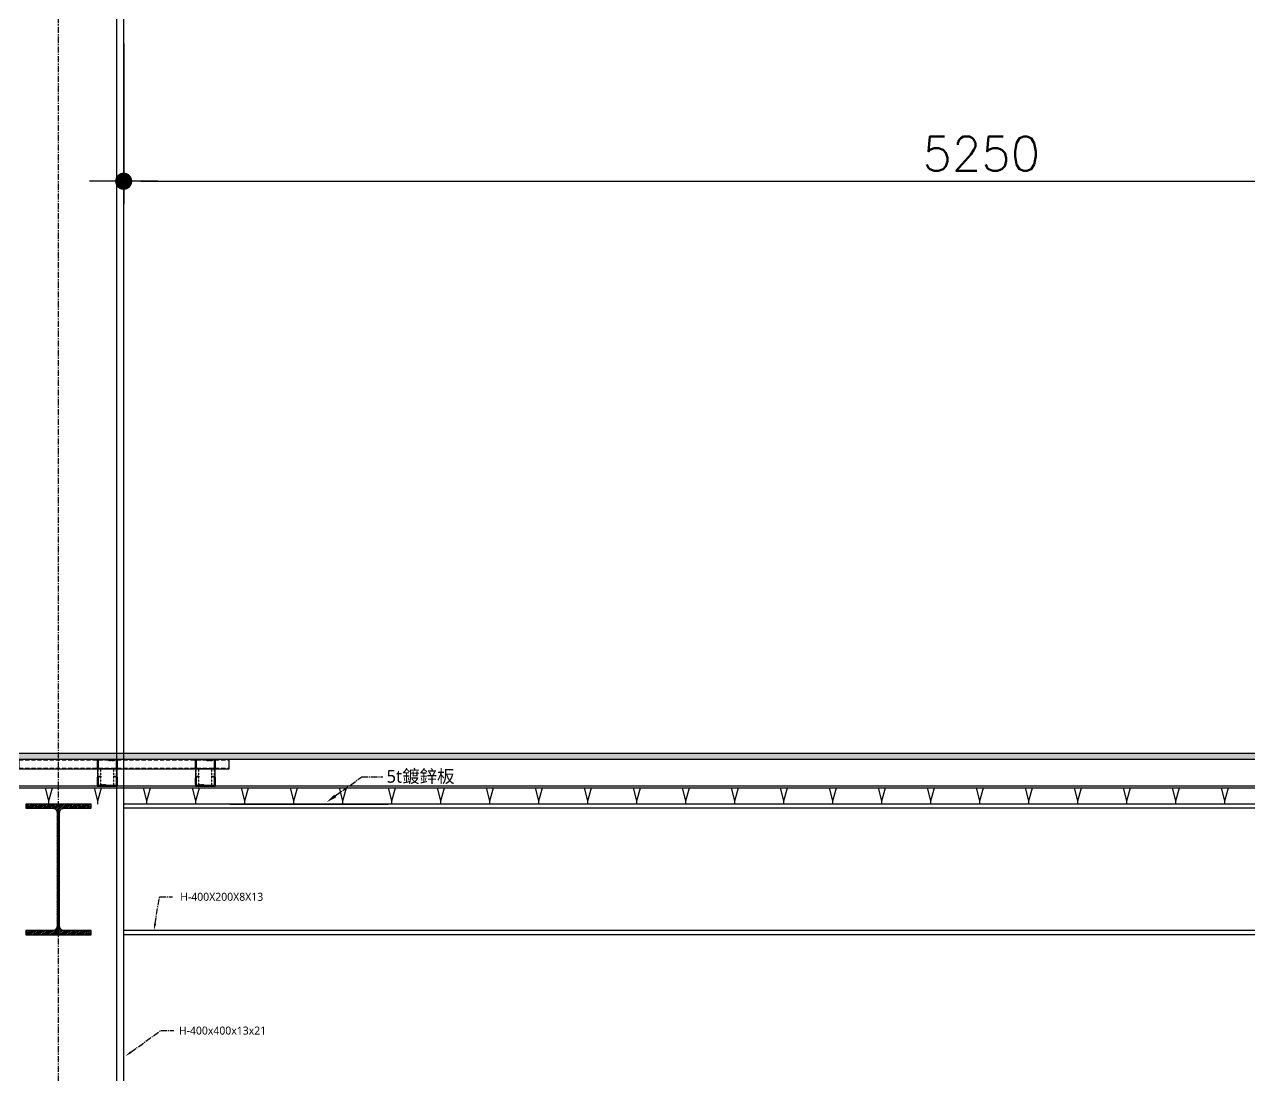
# Model space of a CAD drawing. Extents: x -3378 to 102197, y -3799 to 48702.
# Drawn here: x 59248 to 62997, y 28112 to 31329 of the extents above; entities that cross this region are included whole.
import ezdxf
from ezdxf import colors
from ezdxf.entities.mleader import LeaderData, LeaderLine
from ezdxf.math import Vec2, Vec3

# ---------------------------------------------------------------- set-up
doc = ezdxf.new("R2010")
doc.units = 0
for name, pattern in [('CENTER', [2, 1.25, -0.25, 0.25, -0.25]), ('CENTER2', [28.575, 19.05, -3.175, 3.175, -3.175]), ('HIDDEN', [0.375, 0.25, -0.125]), ('Hidden 1_16_', [0.023813, 0.015875, -0.007938])]:
    doc.linetypes.add(name, pattern=pattern)
for name, color, linetype in [('##-鐵件', 1, 'Continuous'), ('GM_ANNO_DIMS', 4, 'Continuous'), ('GM_STEL_PRIM', 3, 'Continuous'), ('STRUCTURAL', 3, 'Continuous'), ('中心線 CENTER', 6, 'CENTER'), ('結構體 STRUCTURAL', 154, 'Continuous'), ('螺絲、螺栓', 4, 'Continuous'), ('視覺模型鋁擠型暫替', 4, 'Continuous'), ('鐵件', 6, 'Continuous')]:
    doc.layers.add(name, color=color, linetype=linetype)
doc.layers.add('#不列印', color=250, linetype='Continuous', plot=False)
doc.layers.add('不顯示', color=254, linetype='Continuous', plot=False)
doc.styles.add('C1', font='simplex', dxfattribs={"bigfont": 'CHINESET'})
doc.styles.add('MSCHESE', font='')
doc.styles.add('romans', font='romans.shx', dxfattribs={"width": 0.5, "bigfont": ' chineset.shx'})
doc.styles.get('MSCHESE').set_extended_font_data('Microsoft JhengHei')
doc.dimstyles.new('DIMDD', dxfattribs={"dimscale": 100, "dimtxt": 0.25, "dimasz": 0.15, "dimexe": 0.2, "dimexo": 0, "dimgap": 0.09, "dimtad": 1, "dimdec": 1, "dimdsep": 46, "dimtxsty": 'C1', "dimblk1": 'DOT', "dimblk2": 'DOT', "dimsah": 1, "dimcen": 0.5, "dimazin": 0, "dimtfac": 1, "dimtdec": 1, "dimtix": 1, "dimtmove": 1, "dimatfit": 3, "dimldrblk": 'SLASH', "dimfxl": 10, "dimtolj": 1, "dimarcsym": 0})

# ---------------------------------------------------------------- blocks, each defined once
blk = doc.blocks.new('DOT')
blk.add_line((-2, 0), (2, 0))
at = {"const_width": 0.5}
blk.add_lwpolyline([(-0.25, 0, 1), (0.25, 0, 1)], format="xyb", close=True, dxfattribs=at)
blk = doc.blocks.new('*D809')
at = {"layer": 'Defpoints', "color": 0, "ltscale": 10, "transparency": 16777216}
for p in [(59551.1, 31270.6), (64801.1, 31270.6), (64801.1, 30849.1)]:
    blk.add_point(p, dxfattribs=at)
at = {"layer": '不顯示', "color": 0, "lineweight": -2, "ltscale": 10, "transparency": 16777216}
for p, q in [((59551.1, 31270.6), (59551.1, 30779.1)), ((64801.1, 31270.6), (64801.1, 30779.1)), ((59603.6, 30849.1), (64748.6, 30849.1))]:
    blk.add_line(p, q, dxfattribs=at)
at = {"layer": '不顯示', "color": 0, "lineweight": -2, "ltscale": 10, "transparency": 16777216, "xscale": 52.5, "yscale": 52.5, "zscale": 52.5, "rotation": 180}
blk.add_blockref('DOT', (59551.1, 30849.1), dxfattribs=at)
at = {"layer": '不顯示', "color": 0, "lineweight": -2, "ltscale": 10, "transparency": 16777216, "xscale": 52.5, "yscale": 52.5, "zscale": 52.5}
blk.add_blockref('DOT', (64801.1, 30849.1), dxfattribs=at)
at = {"layer": '不顯示', "color": 2, "ltscale": 10, "transparency": 16777216, "insert": (62176.1, 30933.1), "char_height": 105, "attachment_point": 5, "style": 'C1'}
blk.add_mtext('\\A1;5250', dxfattribs=at)
blk = doc.blocks.new('_Dot')
at = {"color": 0, "linetype": 'ByBlock', "lineweight": -2}
blk.add_line((-0.5, 0), (-1, 0), dxfattribs=at)
at = {"color": 0, "linetype": 'ByBlock', "const_width": 0.5}
blk.add_lwpolyline([(-0.25, 0, 1), (0.25, 0, 1)], format="xyb", close=True, dxfattribs=at)
blk = doc.blocks.new('SLASH')
at = {"color": 0}
blk.add_line((-1, 0), (1, 0), dxfattribs=at)
at = {"color": 3, "linetype": 'Continuous'}
blk.add_line((-0.5, -0.5), (0.5, 0.5), dxfattribs=at)
blk = doc.blocks.new('H-400x200x8x13')
at = {"layer": '視覺模型鋁擠型暫替', "linetype": 'Continuous'}
h = blk.add_hatch(dxfattribs=at)
h.set_pattern_fill('ANSI31', color=1, scale=30, angle=180)
h.set_pattern_definition([(225, (85874.229, 995633.081), (2.65165043, -2.65165043), [])])
h.paths.add_polyline_path([(300, -400), (300, -387), (217, -387, -0.414214), (204, -374), (204, -26, -0.414214), (217, -13), (300, -13), (300, 0), (100, 0), (100, -13), (183, -13, -0.414214), (196, -26), (196, -374, -0.414214), (183, -387), (100, -387), (100, -400)])
blk.add_lwpolyline([(100, -13), (183, -13, -0.414214), (196, -26), (196, -374, -0.414214), (183, -387), (100, -387), (100, -400), (300, -400), (300, -387), (217, -387, -0.414214), (204, -374), (204, -26, -0.414214), (217, -13), (300, -13), (300, 0), (100, 0)], format="xyb", close=True, dxfattribs=at)
blk = doc.blocks.new('St-LC-60x30x10x2_3')
at = {"layer": 'STRUCTURAL', "color": 0, "linetype": 'ByBlock', "lineweight": -2}
blk.add_lwpolyline([(14.8, 38.4), (14.8, 36.1), (9.4, 36.1, 0.414214), (7.1, 33.8), (7.1, 13, 0.414214), (9.4, 10.7), (60.2, 10.7, 0.414214), (62.5, 13), (62.5, 33.8, 0.414214), (60.2, 36.1), (54.8, 36.1), (54.8, 38.4), (60.2, 38.4, -0.414214), (64.8, 33.8), (64.8, 13, -0.414214), (60.2, 8.4), (9.4, 8.4, -0.414214), (4.8, 13), (4.8, 33.8, -0.414214), (9.4, 38.4)], format="xyb", close=True, dxfattribs=at)
at = {"layer": 'Defpoints', "color": 0, "linetype": 'ByBlock', "lineweight": -2, "style": 'romans', "width": 0.6}
blk.add_text('LC-60x30x10x2.3', height=2, rotation=360, dxfattribs=at).set_placement((12.6, 11.4))
blk = doc.blocks.new('*U718')
at = {"layer": '##-鐵件', "color": 1}
blk.add_lwpolyline([(1542.3, 30), (1489.8, 30), (1489.8, -30), (1542.3, -30)], close=True, dxfattribs=at)
at = {"color": 251, "linetype": 'Hidden 1_16_', "ltscale": 5}
for p, q in [((1542.3, 27.7), (1489.8, 27.7)), ((1542.3, 20), (1489.8, 20)), ((1542.3, -20), (1489.8, -20)), ((1542.3, -27.7), (1489.8, -27.7))]:
    blk.add_line(p, q, dxfattribs=at)
at = {"layer": '#不列印', "rotation": 90}
blk.add_blockref('St-LC-60x30x10x2_3', (1550.6, -34.8), dxfattribs=at)
blk = doc.blocks.new('*U720')
at = {"layer": '##-鐵件', "color": 1}
blk.add_lwpolyline([(1542.3, 30), (1489.8, 30), (1489.8, -30), (1542.3, -30)], close=True, dxfattribs=at)
at = {"color": 251, "linetype": 'Hidden 1_16_', "ltscale": 5}
for p, q in [((1542.3, 27.7), (1489.8, 27.7)), ((1542.3, 20), (1489.8, 20)), ((1542.3, -20), (1489.8, -20)), ((1542.3, -27.7), (1489.8, -27.7))]:
    blk.add_line(p, q, dxfattribs=at)
at = {"layer": '#不列印', "rotation": 90}
blk.add_blockref('St-LC-60x30x10x2_3', (1550.6, -34.8), dxfattribs=at)
blk = doc.blocks.new('*U208')
at = {"layer": '鐵件'}
for p, q in [((-231, 0), (411.7, 0)), ((-231, -30), (-231, 0)), ((411.7, -30), (411.7, 0)), ((-231, -30), (411.7, -30))]:
    blk.add_line(p, q, dxfattribs=at)
at = {"layer": '鐵件', "linetype": 'HIDDEN', "ltscale": 50}
for p, q in [((-231, -2.3), (411.7, -2.3)), ((-231, -27.7), (411.7, -27.7))]:
    blk.add_line(p, q, dxfattribs=at)
blk = doc.blocks.new('室內地板')
at = {"layer": '結構體 STRUCTURAL'}
h = blk.add_hatch(dxfattribs=at)
h.set_pattern_fill('AR-HBONE', color=256, scale=0.1)
h.set_pattern_definition([(45, (-52753.211, -90985.298), (0, 14.3684098), [30.48, -10.16]), (135, (-52746.026, -90978.114), (1e-15, 14.3684098), [30.48, -10.16])])
h.paths.add_polyline_path([(0, 0), (0, -17.5), (11600, -17.5), (11600, 0)])
blk.add_lwpolyline([(0, 0), (0, -17.5), (11600, -17.5), (11600, 0)], close=True, dxfattribs=at)
at = {"layer": '螺絲、螺栓'}
blk.add_blockref('*U208', (361, -17.5), dxfattribs=at)
at = {"layer": '鐵件'}
for name, p, rotation in [('St-LC-60x30x10x2_3', (434.8, -9.1), 180), ('St-LC-60x30x10x2_3', (734.8, -9.1), 180), ('*U718', (400, 1442.3), 270), ('*U720', (700, 1442.3), 270)]:
    blk.add_blockref(name, p, dxfattribs=dict(at, rotation=rotation))
blk = doc.blocks.new('*U757')
at = {"layer": 'GM_STEL_PRIM'}
for p, q in [((0, -15), (-10.7, 25)), ((0, -15), (10.7, 25)), ((0, -25), (0, -15))]:
    blk.add_line(p, q, dxfattribs=at)
blk = doc.blocks.new('*U758')
at = {"layer": 'GM_ANNO_DIMS', "color": 0, "linetype": 'ByBlock', "lineweight": -2}
for p in [(150, 0), (300, 0), (450, 0), (600, 0), (750, 0), (900, 0), (1050, 0), (1200, 0), (1350, 0), (1500, 0), (1650, 0), (1800, 0), (1950, 0), (2100, 0), (2250, 0), (2400, 0), (2550, 0), (2700, 0), (2850, 0), (3000, 0), (3150, 0), (3300, 0), (3450, 0), (3600, 0), (3750, 0)]:
    blk.add_blockref('*U757', p, dxfattribs=at)

msp = doc.modelspace()

# ---------------------------------------------------------------- linework, layer by layer
at = {"layer": '中心線 CENTER', "ltscale": 15}
for p, q in [((59351.111, 20743.085, 0), (59351.111, 34870.216, 0)), ((73331.115, 29098.085), (54300.371, 29098.085, 0))]:
    msp.add_line(p, q, dxfattribs=at)
at = {"layer": '結構體 STRUCTURAL'}
for p, q in [((59530.111, 21180.085, 0), (59530.111, 33243.085, 0)), ((59551.111, 21180.085, 0), (59551.111, 33243.085, 0)), ((71001.113, 28556.085), (59551.111, 28556.085, 0)), ((71001.113, 28543.085), (59551.111, 28543.085, 0))]:
    msp.add_line(p, q, dxfattribs=at)

# ---------------------------------------------------------------- block references
at = {"layer": '視覺模型鋁擠型暫替', "linetype": 'Continuous'}
msp.add_blockref('H-400x200x8x13', (59151.111, 28943.085, 0), dxfattribs=at)

# ---------------------------------------------------------------- dimensions: what is measured, and where the dimension line sits
at = {"layer": '不顯示', "ltscale": 10}
dim = msp.add_linear_dim(base=(64801.113, 30849.121, 0), p1=(59551.111, 31270.585, 0), p2=(64801.113, 31270.585, 0), dimstyle='DIMDD', override={"dimscale": 350, "dimtxt": 0.3, "dimclrt": 2}, dxfattribs=at)
dim.commit()
dim.dimension.update_dxf_attribs({"geometry": '*D809', "text_midpoint": (62176.112, 30933.121, 0)})

# ---------------------------------------------------------------- leaders
at = {"layer": '不顯示', "ltscale": 50}
ml = msp.add_multileader_mtext('Standard', dxfattribs=at)
ml.set_content('5t鍍鋅板', color=256, style='MSCHESE')
ml.set_leader_properties(color=256, linetype='CENTER2')
ml.build(insert=Vec2(0, 0))
ml.multileader.update_dxf_attribs({"arrow_head_size": 33.6, "scale": 8})
ctx = ml.context
ctx.base_point, ctx.scale, ctx.char_height, ctx.arrow_head_size, ctx.landing_gap_size, ctx.plane_origin = Vec3(60344.198, 29026.426, 0), 8, 39.2, 33.6, 22.4, Vec3(60314.447, 29744.498, 0)
ctx.text_align_type = 2
notes = []
notes.append((ctx, [(1, (1, 1, 0), (60280.198, 29026.426, 0), (1, 0), 64, [(0, [(60171.47, 28948.085, 0)], 0, [])])]))
ctx.mtext.insert, ctx.mtext.alignment, ctx.mtext.flow_direction = Vec3(60563.535, 29047.481, 0), 3, 5
ctx.mtext.has_bg_fill, ctx.mtext.bg_color, ctx.mtext.bg_scale_factor, ctx.mtext.bg_transparency, ctx.mtext.use_window_bg_color = 1, -1023410167, 1.5, 0, 1
for ctx, leaders in notes:
    for number, flags, end, landing, length, lines in leaders:
        leader = LeaderData()
        leader.index, (leader.has_last_leader_line, leader.has_dogleg_vector, leader.attachment_direction) = number, flags
        leader.last_leader_point, leader.dogleg_vector, leader.dogleg_length = Vec3(end), Vec3(landing), length
        for number, points, colour, breaks in lines:
            line = LeaderLine()
            line.index, line.vertices, line.color, line.breaks = number, Vec3.list(points), colors.encode_raw_color(colour), breaks
            leader.lines.append(line)
        ctx.leaders.append(leader)

# ---------------------------------------------------------------- next in the draw order: linework, layer by layer
at = {"layer": 'GM_STEL_PRIM', "elevation": 0}
msp.add_lwpolyline([(70851.113, 28998.085), (59151.111, 28998.085), (59151.111, 28993.085), (70851.113, 28993.085)], close=True, dxfattribs=at)
at = {"layer": '結構體 STRUCTURAL'}
for p, q in [((71001.113, 28943.085), (59551.111, 28943.085, 0)), ((71001.113, 28930.085), (59551.111, 28930.085, 0))]:
    msp.add_line(p, q, dxfattribs=at)
at = {"layer": '視覺模型鋁擠型暫替', "linetype": 'Continuous'}
msp.add_line((59876.111, 28943.085, 0), (60361.111, 28943.085, 0), dxfattribs=at)

# ---------------------------------------------------------------- next in the draw order: block references
at = {"layer": 'GM_ANNO_DIMS'}
msp.add_blockref('*U758', (59172.111, 28968.085, 0), dxfattribs=at)
at = {"layer": '螺絲、螺栓'}
msp.add_blockref('室內地板', (59101.111, 29098.085, 0), dxfattribs=at)

# ---------------------------------------------------------------- next in the draw order: leaders
at = {"layer": '不顯示', "ltscale": 50}
ml = msp.add_multileader_mtext('Standard', dxfattribs=at)
ml.set_content('H-400X200X8X13', color=256, style='MSCHESE')
ml.set_leader_properties(color=256, linetype='CENTER2')
ml.build(insert=Vec2(0, 0))
ml.multileader.update_dxf_attribs({"arrow_head_size": 21, "scale": 5})
ctx = ml.context
ctx.base_point, ctx.scale, ctx.char_height, ctx.arrow_head_size, ctx.landing_gap_size, ctx.plane_origin = Vec3(59700.878, 28658.937, 0), 5, 24.5, 21, 14, Vec3(59695.127, 29377.009, 0)
ctx.text_align_type = 2
notes = []
notes.append((ctx, [(1, (1, 1, 0), (59660.878, 28658.937, 0), (1, 0), 40, [(0, [(59643.627, 28556.085, 0)], 0, [])])]))
ctx.mtext.insert, ctx.mtext.alignment, ctx.mtext.flow_direction = Vec3(59978.304, 28671.393, 0), 3, 5
ctx.mtext.has_bg_fill, ctx.mtext.bg_color, ctx.mtext.bg_scale_factor, ctx.mtext.bg_transparency, ctx.mtext.use_window_bg_color = 1, -1023410167, 1.5, 0, 1
ml = msp.add_multileader_mtext('Standard', dxfattribs=at)
ml.set_content('H-400x400x13x21', color=256, style='MSCHESE')
ml.set_leader_properties(color=256, linetype='CENTER2')
ml.build(insert=Vec2(0, 0))
ml.multileader.update_dxf_attribs({"arrow_head_size": 21, "scale": 5})
ctx = ml.context
ctx.base_point, ctx.scale, ctx.char_height, ctx.arrow_head_size, ctx.landing_gap_size, ctx.plane_origin = Vec3(59704.49, 28249.51, 0), 5, 24.5, 21, 14, Vec3(59698.738, 28967.582, 0)
ctx.text_align_type = 2
notes.append((ctx, [(1, (1, 1, 0), (59664.49, 28249.51, 0), (1, 0), 40, [(0, [(59555.761, 28171.169, 0)], 0, [])])]))
ctx.mtext.insert, ctx.mtext.alignment, ctx.mtext.flow_direction = Vec3(59987.215, 28261.966, 0), 3, 5
ctx.mtext.has_bg_fill, ctx.mtext.bg_color, ctx.mtext.bg_scale_factor, ctx.mtext.bg_transparency, ctx.mtext.use_window_bg_color = 1, -1023410167, 1.5, 0, 1
for ctx, leaders in notes:
    for number, flags, end, landing, length, lines in leaders:
        leader = LeaderData()
        leader.index, (leader.has_last_leader_line, leader.has_dogleg_vector, leader.attachment_direction) = number, flags
        leader.last_leader_point, leader.dogleg_vector, leader.dogleg_length = Vec3(end), Vec3(landing), length
        for number, points, colour, breaks in lines:
            line = LeaderLine()
            line.index, line.vertices, line.color, line.breaks = number, Vec3.list(points), colors.encode_raw_color(colour), breaks
            leader.lines.append(line)
        ctx.leaders.append(leader)

doc.saveas('drawing.dxf')
